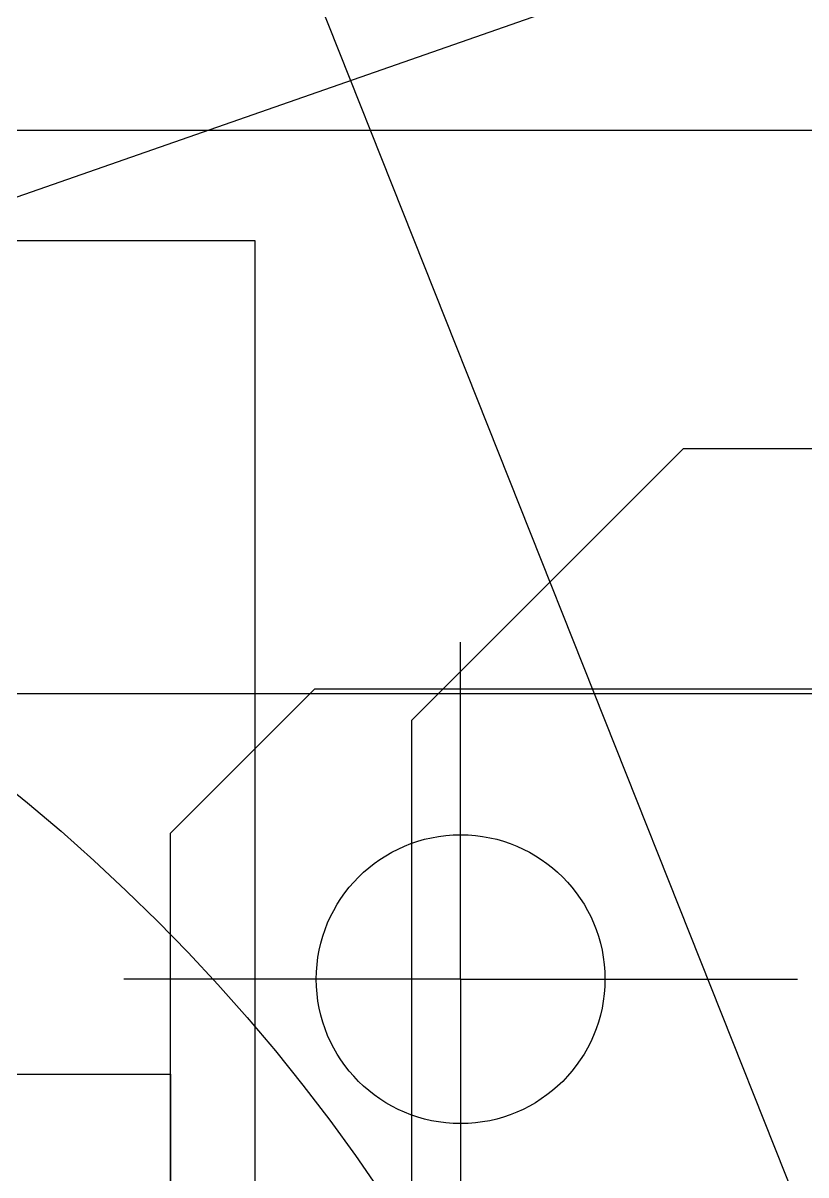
# Model space of a CAD drawing. Extents: x -381 to 213, y -63 to 250.
# Drawn here: x -55.43 to -47.3, y 40.87 to 52.83 of the extents above; entities that cross this region are included whole.
import ezdxf

# ---------------------------------------------------------------- set-up
doc = ezdxf.new("R2010")
doc.units = 0
doc.header["$MEASUREMENT"] = 0
for name, pattern in [('K5LT65535', [0]), ('K5LT_AXLED', [19.5, 15, -1.5, 1.5, -1.5]), ('K5LT_BASIC', [0])]:
    doc.linetypes.add(name, pattern=pattern)
doc.layers.add('Системный слой', color=7, linetype='Continuous')

# ---------------------------------------------------------------- blocks, each defined once
blk = doc.blocks.new('*U')
at = {"layer": 'Системный слой', "color": 5, "linetype": 'K5LT_BASIC'}
for p, q in [((43.495, 21.831), (-41.505, 21.831)), ((43.495, -22.169), (43.495, 21.831)), ((42.617, 15.679), (44.117, 17.179)), ((44.117, 17.179), (64.117, 17.179)), ((42.617, -4.321), (42.617, 15.679)), ((33.617, 13.178), (42.617, 13.178)), ((42.617, 13.178), (42.617, -1.822))]:
    blk.add_line(p, q, dxfattribs=at)
at = {"layer": 'Системный слой', "color": 30, "linetype": 'K5LT_AXLED'}
for q in [(45.631, 17.664), (42.131, 14.164), (49.131, 14.164), (45.631, 10.664)]:
    blk.add_line((45.631, 14.164), q, dxfattribs=at)
blk = doc.blocks.new('*F')
at = {"layer": 'Системный слой', "color": 5, "linetype": 'K5LT65535'}
for points in [[(-51.102, 49.761), (-128.234, 22.87), (-130.112, 20.429), (-130.112, 14.065), (-53.877, 14.065), (-43.829, 42.392), (-43.829, 45.933)], [(57.084, 15.692), (54.357, 42.488), (52.06, 44.784), (7.561, 44.784), (6.412, 41.243), (6.412, -18.732)], [(51.001, 17.128), (12.537, 17.128), (12.537, 38.66), (15.36, 41.483), (49.093, 41.483), (50.983, 39.593), (51.001, 17.128)]]:
    blk.add_lwpolyline(points, dxfattribs=at)
at = {"layer": 'Системный слой', "color": 5, "linetype": 'K5LT_BASIC'}
for centre, radius in [((94.013, 5.981), 62.534), ((94.013, 5.981), 62.534), ((29.045, 1.333), 19), ((45.631, 14.164), 1.5), ((54.117, 5.679), 7.5)]:
    blk.add_circle(centre, radius, dxfattribs=at)
at = {"layer": 'Системный слой'}
blk.add_blockref('*U', (0, 0), dxfattribs=at)
blk.add_blockref('*U', (0, 0), dxfattribs=at)
blk.add_blockref('*U', (0, 0), dxfattribs=at)
blk.add_blockref('*U', (0, 0), dxfattribs=at)
blk.add_blockref('*U', (0, 0), dxfattribs=at)
blk.add_blockref('*U', (0, 0), dxfattribs=at)
blk.add_blockref('*U', (0, 0), dxfattribs=at)
blk.add_blockref('*U', (0, 0), dxfattribs=at)
blk.add_blockref('*U', (0, 0), dxfattribs=at)
blk.add_blockref('*U', (0, 0), dxfattribs=at)
blk.add_blockref('*U', (0, 0), dxfattribs=at)
blk.add_blockref('*U', (0, 0), dxfattribs=at)
blk.add_blockref('*U', (0, 0), dxfattribs=at)
blk.add_blockref('*U', (0, 0), dxfattribs=at)
blk.add_blockref('*U', (0, 0), dxfattribs=at)
blk.add_blockref('*U', (0, 0), dxfattribs=at)
blk.add_blockref('*U', (0, 0), dxfattribs=at)
blk.add_blockref('*U', (0, 0), dxfattribs=at)
blk.add_blockref('*U', (0, 0), dxfattribs=at)
blk.add_blockref('*U', (0, 0), dxfattribs=at)
blk.add_blockref('*U', (0, 0), dxfattribs=at)
blk.add_blockref('*U', (0, 0), dxfattribs=at)
blk.add_blockref('*U', (0, 0), dxfattribs=at)
blk.add_blockref('*U', (0, 0), dxfattribs=at)
blk.add_blockref('*U', (0, 0), dxfattribs=at)
blk.add_blockref('*U', (0, 0), dxfattribs=at)
blk.add_blockref('*U', (0, 0), dxfattribs=at)
blk.add_blockref('*U', (0, 0), dxfattribs=at)
blk.add_blockref('*U', (0, 0), dxfattribs=at)
blk.add_blockref('*U', (0, 0), dxfattribs=at)
blk.add_blockref('*U', (0, 0), dxfattribs=at)
blk.add_blockref('*U', (0, 0), dxfattribs=at)
blk.add_blockref('*U', (0, 0), dxfattribs=at)
blk.add_blockref('*U', (0, 0), dxfattribs=at)
blk.add_blockref('*U', (0, 0), dxfattribs=at)
blk.add_blockref('*U', (0, 0), dxfattribs=at)
blk.add_blockref('*U', (0, 0), dxfattribs=at)
blk.add_blockref('*U', (0, 0), dxfattribs=at)
blk.add_blockref('*U', (0, 0), dxfattribs=at)
blk.add_blockref('*U', (0, 0), dxfattribs=at)
blk.add_blockref('*U', (0, 0), dxfattribs=at)
blk.add_blockref('*U', (0, 0), dxfattribs=at)
blk.add_blockref('*U', (0, 0), dxfattribs=at)
blk.add_blockref('*U', (0, 0), dxfattribs=at)
blk.add_blockref('*U', (0, 0), dxfattribs=at)
blk.add_blockref('*U', (0, 0), dxfattribs=at)
blk.add_blockref('*U', (0, 0), dxfattribs=at)
blk.add_blockref('*U', (0, 0), dxfattribs=at)
blk.add_blockref('*U', (0, 0), dxfattribs=at)
blk.add_blockref('*U', (0, 0), dxfattribs=at)
blk.add_blockref('*U', (0, 0), dxfattribs=at)
blk.add_blockref('*U', (0, 0), dxfattribs=at)
blk.add_blockref('*U', (0, 0), dxfattribs=at)
blk.add_blockref('*U', (0, 0), dxfattribs=at)
blk.add_blockref('*U', (0, 0), dxfattribs=at)
blk.add_blockref('*U', (0, 0), dxfattribs=at)
blk.add_blockref('*U', (0, 0), dxfattribs=at)
blk.add_blockref('*U', (0, 0), dxfattribs=at)
blk.add_blockref('*U', (0, 0), dxfattribs=at)
blk.add_blockref('*U', (0, 0), dxfattribs=at)
blk.add_blockref('*U', (0, 0), dxfattribs=at)
blk.add_blockref('*U', (0, 0), dxfattribs=at)
blk.add_blockref('*U', (0, 0), dxfattribs=at)
blk.add_blockref('*U', (0, 0), dxfattribs=at)
blk.add_blockref('*U', (0, 0), dxfattribs=at)
blk.add_blockref('*U', (0, 0), dxfattribs=at)
blk.add_blockref('*U', (0, 0), dxfattribs=at)
blk.add_blockref('*U', (0, 0), dxfattribs=at)
blk.add_blockref('*U', (0, 0), dxfattribs=at)
blk.add_blockref('*U', (0, 0), dxfattribs=at)
blk.add_blockref('*U', (0, 0), dxfattribs=at)
blk.add_blockref('*U', (0, 0), dxfattribs=at)
blk.add_blockref('*U', (0, 0), dxfattribs=at)
blk.add_blockref('*U', (0, 0), dxfattribs=at)
blk.add_blockref('*U', (0, 0), dxfattribs=at)
blk.add_blockref('*U', (0, 0), dxfattribs=at)
blk.add_blockref('*U', (0, 0), dxfattribs=at)
blk.add_blockref('*U', (0, 0), dxfattribs=at)
blk.add_blockref('*U', (0, 0), dxfattribs=at)
blk.add_blockref('*U', (0, 0), dxfattribs=at)
blk.add_blockref('*U', (0, 0), dxfattribs=at)
blk.add_blockref('*U', (0, 0), dxfattribs=at)
blk.add_blockref('*U', (0, 0), dxfattribs=at)
blk.add_blockref('*U', (0, 0), dxfattribs=at)
blk.add_blockref('*U', (0, 0), dxfattribs=at)
blk.add_blockref('*U', (0, 0), dxfattribs=at)
blk.add_blockref('*U', (0, 0), dxfattribs=at)
blk.add_blockref('*U', (0, 0), dxfattribs=at)
blk.add_blockref('*U', (0, 0), dxfattribs=at)
blk.add_blockref('*U', (0, 0), dxfattribs=at)
blk.add_blockref('*U', (0, 0), dxfattribs=at)
blk.add_blockref('*U', (0, 0), dxfattribs=at)
blk.add_blockref('*U', (0, 0), dxfattribs=at)
blk.add_blockref('*U', (0, 0), dxfattribs=at)
blk.add_blockref('*U', (0, 0), dxfattribs=at)
blk.add_blockref('*U', (0, 0), dxfattribs=at)
blk.add_blockref('*U', (0, 0), dxfattribs=at)
blk.add_blockref('*U', (0, 0), dxfattribs=at)
blk.add_blockref('*U', (0, 0), dxfattribs=at)
blk.add_blockref('*U', (0, 0), dxfattribs=at)
blk.add_blockref('*U', (0, 0), dxfattribs=at)
blk.add_blockref('*U', (0, 0), dxfattribs=at)
blk.add_blockref('*U', (0, 0), dxfattribs=at)
blk.add_blockref('*U', (0, 0), dxfattribs=at)
blk.add_blockref('*U', (0, 0), dxfattribs=at)
blk.add_blockref('*U', (0, 0), dxfattribs=at)
blk.add_blockref('*U', (0, 0), dxfattribs=at)
blk.add_blockref('*U', (0, 0), dxfattribs=at)
blk.add_blockref('*U', (0, 0), dxfattribs=at)
blk.add_blockref('*U', (0, 0), dxfattribs=at)
blk.add_blockref('*U', (0, 0), dxfattribs=at)
blk.add_blockref('*U', (0, 0), dxfattribs=at)
blk.add_blockref('*U', (0, 0), dxfattribs=at)
blk.add_blockref('*U', (0, 0), dxfattribs=at)
blk.add_blockref('*U', (0, 0), dxfattribs=at)
blk.add_blockref('*U', (0, 0), dxfattribs=at)
blk.add_blockref('*U', (0, 0), dxfattribs=at)
blk.add_blockref('*U', (0, 0), dxfattribs=at)
blk.add_blockref('*U', (0, 0), dxfattribs=at)
blk.add_blockref('*U', (0, 0), dxfattribs=at)
blk.add_blockref('*U', (0, 0), dxfattribs=at)
blk.add_blockref('*U', (0, 0), dxfattribs=at)
blk.add_blockref('*U', (0, 0), dxfattribs=at)
blk.add_blockref('*U', (0, 0), dxfattribs=at)
blk.add_blockref('*U', (0, 0), dxfattribs=at)
blk.add_blockref('*U', (0, 0), dxfattribs=at)
blk.add_blockref('*U', (0, 0), dxfattribs=at)
blk.add_blockref('*U', (0, 0), dxfattribs=at)
blk.add_blockref('*U', (0, 0), dxfattribs=at)
blk.add_blockref('*U', (0, 0), dxfattribs=at)
blk.add_blockref('*U', (0, 0), dxfattribs=at)
blk.add_blockref('*U', (0, 0), dxfattribs=at)
blk.add_blockref('*U', (0, 0), dxfattribs=at)
blk.add_blockref('*U', (0, 0), dxfattribs=at)
blk.add_blockref('*U', (0, 0), dxfattribs=at)
blk.add_blockref('*U', (0, 0), dxfattribs=at)
blk.add_blockref('*U', (0, 0), dxfattribs=at)
blk.add_blockref('*U', (0, 0), dxfattribs=at)
blk.add_blockref('*U', (0, 0), dxfattribs=at)
blk.add_blockref('*U', (0, 0), dxfattribs=at)
blk.add_blockref('*U', (0, 0), dxfattribs=at)
blk.add_blockref('*U', (0, 0), dxfattribs=at)
blk.add_blockref('*U', (0, 0), dxfattribs=at)
blk.add_blockref('*U', (0, 0), dxfattribs=at)
blk.add_blockref('*U', (0, 0), dxfattribs=at)
blk.add_blockref('*U', (0, 0), dxfattribs=at)
blk.add_blockref('*U', (0, 0), dxfattribs=at)
blk.add_blockref('*U', (0, 0), dxfattribs=at)
blk.add_blockref('*U', (0, 0), dxfattribs=at)
blk.add_blockref('*U', (0, 0), dxfattribs=at)
blk.add_blockref('*U', (0, 0), dxfattribs=at)
blk.add_blockref('*U', (0, 0), dxfattribs=at)
blk.add_blockref('*U', (0, 0), dxfattribs=at)
blk.add_blockref('*U', (0, 0), dxfattribs=at)
blk.add_blockref('*U', (0, 0), dxfattribs=at)
blk.add_blockref('*U', (0, 0), dxfattribs=at)
blk.add_blockref('*U', (0, 0), dxfattribs=at)
blk.add_blockref('*U', (0, 0), dxfattribs=at)
blk.add_blockref('*U', (0, 0), dxfattribs=at)
blk.add_blockref('*U', (0, 0), dxfattribs=at)
blk.add_blockref('*U', (0, 0), dxfattribs=at)
blk.add_blockref('*U', (0, 0), dxfattribs=at)
blk.add_blockref('*U', (0, 0), dxfattribs=at)
blk.add_blockref('*U', (0, 0), dxfattribs=at)
blk.add_blockref('*U', (0, 0), dxfattribs=at)
blk.add_blockref('*U', (0, 0), dxfattribs=at)
blk.add_blockref('*U', (0, 0), dxfattribs=at)
blk.add_blockref('*U', (0, 0), dxfattribs=at)
blk.add_blockref('*U', (0, 0), dxfattribs=at)
blk.add_blockref('*U', (0, 0), dxfattribs=at)
blk.add_blockref('*U', (0, 0), dxfattribs=at)
blk.add_blockref('*U', (0, 0), dxfattribs=at)
blk.add_blockref('*U', (0, 0), dxfattribs=at)
blk.add_blockref('*U', (0, 0), dxfattribs=at)
blk.add_blockref('*U', (0, 0), dxfattribs=at)
blk.add_blockref('*U', (0, 0), dxfattribs=at)
blk.add_blockref('*U', (0, 0), dxfattribs=at)
blk.add_blockref('*U', (0, 0), dxfattribs=at)
blk.add_blockref('*U', (0, 0), dxfattribs=at)
blk.add_blockref('*U', (0, 0), dxfattribs=at)
blk.add_blockref('*U', (0, 0), dxfattribs=at)
blk.add_blockref('*U', (0, 0), dxfattribs=at)
blk.add_blockref('*U', (0, 0), dxfattribs=at)
blk.add_blockref('*U', (0, 0), dxfattribs=at)
blk.add_blockref('*U', (0, 0), dxfattribs=at)
blk.add_blockref('*U', (0, 0), dxfattribs=at)
blk.add_blockref('*U', (0, 0), dxfattribs=at)
blk.add_blockref('*U', (0, 0), dxfattribs=at)
blk.add_blockref('*U', (0, 0), dxfattribs=at)
blk.add_blockref('*U', (0, 0), dxfattribs=at)
blk.add_blockref('*U', (0, 0), dxfattribs=at)
blk.add_blockref('*U', (0, 0), dxfattribs=at)
blk.add_blockref('*U', (0, 0), dxfattribs=at)
blk.add_blockref('*U', (0, 0), dxfattribs=at)
blk.add_blockref('*U', (0, 0), dxfattribs=at)
blk.add_blockref('*U', (0, 0), dxfattribs=at)
blk.add_blockref('*U', (0, 0), dxfattribs=at)
blk.add_blockref('*U', (0, 0), dxfattribs=at)
blk.add_blockref('*U', (0, 0), dxfattribs=at)
blk.add_blockref('*U', (0, 0), dxfattribs=at)
blk.add_blockref('*U', (0, 0), dxfattribs=at)
blk.add_blockref('*U', (0, 0), dxfattribs=at)
blk.add_blockref('*U', (0, 0), dxfattribs=at)
blk.add_blockref('*U', (0, 0), dxfattribs=at)
blk.add_blockref('*U', (0, 0), dxfattribs=at)
blk.add_blockref('*U', (0, 0), dxfattribs=at)
blk.add_blockref('*U', (0, 0), dxfattribs=at)

msp = doc.modelspace()

# ---------------------------------------------------------------- linework, layer by layer
at = {"layer": 'Системный слой', "color": 5, "linetype": 'K5LT_BASIC'}
msp.add_line((-69.583, 96.367), (-35.757, 11.338), dxfattribs=at)

# ---------------------------------------------------------------- block references
at = {"layer": 'Системный слой'}
for p in [(-96.515, 28.741), (-63.927, 6.935), (10.927, 6.609)]:
    msp.add_blockref('*F', p, dxfattribs=at)

doc.saveas('drawing.dxf')
